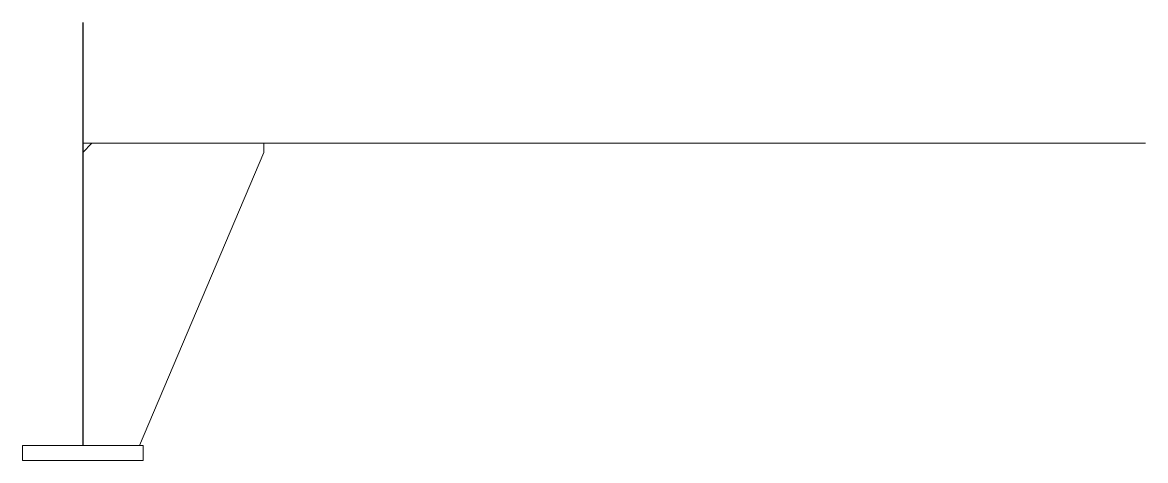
# Model space of a CAD drawing. Header units: millimetres. Extents: x 363 to 2223, y 241 to 966.
import ezdxf

# ---------------------------------------------------------------- set-up
doc = ezdxf.new("R2010")
doc.units = ezdxf.units.MM
doc.layers.add('100-DF1', color=7, linetype='Continuous')
doc.layers.add('200-CO3', color=7, linetype='Continuous')

msp = doc.modelspace()

# ---------------------------------------------------------------- linework, layer by layer
at = {"color": 7, "linetype": 'Continuous', "ltscale": 3}
msp.add_line((463.4, 750.7), (478.4, 765.7), dxfattribs=at)
at = {"layer": '100-DF1', "color": 7, "linetype": 'Continuous', "lineweight": 15}
for p, q in [((463.4, 765.7), (2223.4, 765.7)), ((763.4, 765.7), (763.4, 750.7)), ((763.4, 750.7), (557.4, 265.7))]:
    msp.add_line(p, q, dxfattribs=at)
msp.add_lwpolyline([(363.4, 265.7), (563.4, 265.7), (563.4, 240.7), (363.4, 240.7)], close=True, dxfattribs=at)
at = {"layer": '200-CO3', "color": 3, "linetype": 'Continuous'}
msp.add_line((463.4, 965.7), (463.4, 265.7), dxfattribs=at)

doc.saveas('drawing.dxf')
